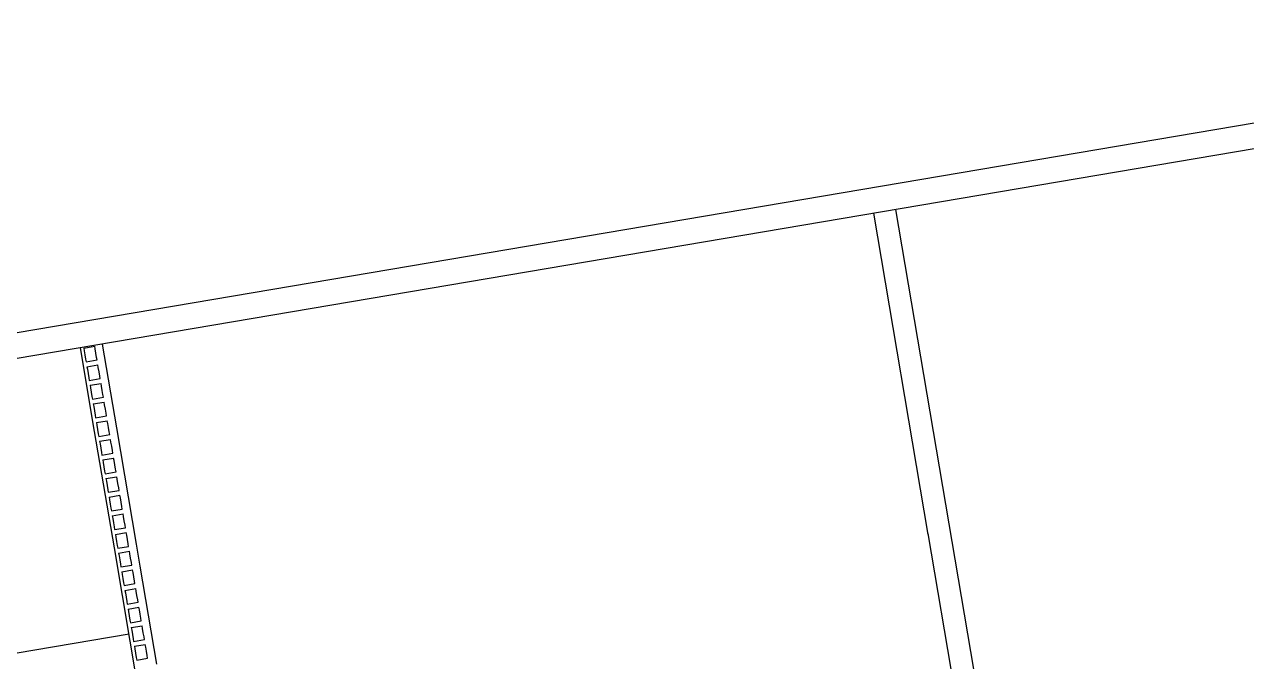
# Model space of a CAD drawing. Header units: inches. Extents: x -6210 to 141093, y -2740 to 21225.
# Drawn here: x 99190.6 to 99687.2, y 7091.7 to 7350.7 of the extents above; entities that cross this region are included whole.
import ezdxf

# ---------------------------------------------------------------- set-up
doc = ezdxf.new("R2010")
doc.units = ezdxf.units.IN
doc.header["$LTSCALE"] = 100
doc.header["$MEASUREMENT"] = 0
doc.layers.add('car area', color=53, linetype='Continuous')

msp = doc.modelspace()

# ---------------------------------------------------------------- linework, layer by layer
at = {"layer": 'car area'}
for p, q in [((99926.87027, 7350.7335), (99160.32913, 7220.653)), ((99902.7591, 7336.23399), (99161.85149, 7210.50345)), ((99557.85365, 7143.31302), (99535.6861, 7273.94244)), ((99544.55924, 7275.44819), (99596.76435, 6967.81284)), ((99219.07282, 7185.18663), (99213.29516, 7219.23334)), ((99214.66438, 7219.14648), (99219.10095, 7219.89936)), ((99214.66438, 7219.14648), (99214.84529, 7218.08041)), ((99214.84529, 7218.08041), (99215.14016, 7216.34281)), ((99215.14016, 7216.34281), (99215.43502, 7214.60521)), ((99219.28186, 7218.83329), (99219.10095, 7219.89936)), ((99219.57673, 7217.09569), (99219.28186, 7218.83329)), ((99219.8716, 7215.35809), (99219.57673, 7217.09569)), ((99222.16831, 7220.73909), (99227.94597, 7186.69238)), ((99215.43502, 7214.60521), (99215.61593, 7213.53914)), ((99215.61593, 7213.53914), (99220.05251, 7214.29202)), ((99215.95055, 7211.56733), (99220.38712, 7212.32021)), ((99215.95055, 7211.56733), (99216.13146, 7210.50127)), ((99220.05251, 7214.29202), (99219.8716, 7215.35809)), ((99220.56803, 7211.25414), (99220.38712, 7212.32021)), ((99220.86289, 7209.51654), (99220.56803, 7211.25414)), ((99216.13146, 7210.50127), (99216.42632, 7208.76367)), ((99216.42632, 7208.76367), (99216.72119, 7207.02607)), ((99216.72119, 7207.02607), (99216.9021, 7205.96)), ((99216.9021, 7205.96), (99221.33867, 7206.71288)), ((99221.15776, 7207.77894), (99220.86289, 7209.51654)), ((99221.33867, 7206.71288), (99221.15776, 7207.77894)), ((99217.23671, 7203.98819), (99221.67328, 7204.74107)), ((99217.23671, 7203.98819), (99217.41762, 7202.92212)), ((99217.41762, 7202.92212), (99217.71249, 7201.18452)), ((99217.71249, 7201.18452), (99218.00736, 7199.44692)), ((99221.85419, 7203.675), (99221.67328, 7204.74107)), ((99222.14906, 7201.9374), (99221.85419, 7203.675)), ((99222.44393, 7200.1998), (99222.14906, 7201.9374)), ((99218.00736, 7199.44692), (99218.18826, 7198.38086)), ((99218.18826, 7198.38086), (99222.62484, 7199.13373)), ((99218.52288, 7196.40905), (99222.95945, 7197.16192)), ((99218.52288, 7196.40905), (99218.70379, 7195.34298)), ((99222.62484, 7199.13373), (99222.44393, 7200.1998)), ((99223.14036, 7196.09586), (99222.95945, 7197.16192)), ((99218.70379, 7195.34298), (99218.99865, 7193.60538)), ((99218.99865, 7193.60538), (99219.29352, 7191.86778)), ((99219.29352, 7191.86778), (99219.47443, 7190.80171)), ((99219.47443, 7190.80171), (99223.911, 7191.55459)), ((99223.43523, 7194.35826), (99223.14036, 7196.09586)), ((99223.73009, 7192.62066), (99223.43523, 7194.35826)), ((99223.911, 7191.55459), (99223.73009, 7192.62066)), ((99219.80904, 7188.8299), (99224.24562, 7189.58278)), ((99219.80904, 7188.8299), (99219.98995, 7187.76383)), ((99219.98995, 7187.76383), (99220.28482, 7186.02623)), ((99224.42652, 7188.51671), (99224.24562, 7189.58278)), ((99224.72139, 7186.77911), (99224.42652, 7188.51671)), ((99225.01626, 7185.04151), (99224.72139, 7186.77911)), ((99227.94597, 7186.69238), (99235.97666, 7139.36894)), ((99227.10352, 7137.86319), (99219.07282, 7185.18663)), ((99220.28482, 7186.02623), (99220.57969, 7184.28863)), ((99220.57969, 7184.28863), (99220.7606, 7183.22257)), ((99220.7606, 7183.22257), (99225.19717, 7183.97544)), ((99221.09521, 7181.25076), (99225.53178, 7182.00363)), ((99225.19717, 7183.97544), (99225.01626, 7185.04151)), ((99225.71269, 7180.93757), (99225.53178, 7182.00363)), ((99221.09521, 7181.25076), (99221.27612, 7180.18469)), ((99221.27612, 7180.18469), (99221.57099, 7178.44709)), ((99221.57099, 7178.44709), (99221.86585, 7176.70949)), ((99221.86585, 7176.70949), (99222.04676, 7175.64342)), ((99222.04676, 7175.64342), (99226.48333, 7176.3963)), ((99226.00756, 7179.19997), (99225.71269, 7180.93757)), ((99226.30242, 7177.46237), (99226.00756, 7179.19997)), ((99226.48333, 7176.3963), (99226.30242, 7177.46237)), ((99222.38137, 7173.67161), (99226.81795, 7174.42449)), ((99222.38137, 7173.67161), (99222.56228, 7172.60554)), ((99222.56228, 7172.60554), (99222.85715, 7170.86794)), ((99226.99886, 7173.35842), (99226.81795, 7174.42449)), ((99227.29372, 7171.62082), (99226.99886, 7173.35842)), ((99227.58859, 7169.88322), (99227.29372, 7171.62082)), ((99222.85715, 7170.86794), (99223.15202, 7169.13034)), ((99223.15202, 7169.13034), (99223.33293, 7168.06428)), ((99223.33293, 7168.06428), (99227.7695, 7168.81715)), ((99223.66754, 7166.09247), (99228.10411, 7166.84534)), ((99227.7695, 7168.81715), (99227.58859, 7169.88322)), ((99228.28502, 7165.77928), (99228.10411, 7166.84534)), ((99223.66754, 7166.09247), (99223.84845, 7165.0264)), ((99223.84845, 7165.0264), (99224.14332, 7163.2888)), ((99224.14332, 7163.2888), (99224.43818, 7161.5512)), ((99224.43818, 7161.5512), (99224.61909, 7160.48513)), ((99228.57989, 7164.04168), (99228.28502, 7165.77928)), ((99228.87476, 7162.30408), (99228.57989, 7164.04168)), ((99229.05567, 7161.23801), (99228.87476, 7162.30408)), ((99224.61909, 7160.48513), (99229.05567, 7161.23801)), ((99224.95371, 7158.51332), (99229.39028, 7159.2662)), ((99224.95371, 7158.51332), (99225.13462, 7157.44725)), ((99225.13462, 7157.44725), (99225.42948, 7155.70965)), ((99229.57119, 7158.20013), (99229.39028, 7159.2662)), ((99229.86605, 7156.46253), (99229.57119, 7158.20013)), ((99225.42948, 7155.70965), (99225.72435, 7153.97205)), ((99225.72435, 7153.97205), (99225.90526, 7152.90599)), ((99225.90526, 7152.90599), (99230.34183, 7153.65886)), ((99226.23987, 7150.93418), (99230.67644, 7151.68705)), ((99230.16092, 7154.72493), (99229.86605, 7156.46253)), ((99230.34183, 7153.65886), (99230.16092, 7154.72493)), ((99230.85735, 7150.62099), (99230.67644, 7151.68705)), ((99226.23987, 7150.93418), (99226.42078, 7149.86811)), ((99226.42078, 7149.86811), (99226.71565, 7148.13051)), ((99226.71565, 7148.13051), (99227.01052, 7146.39291)), ((99231.15222, 7148.88339), (99230.85735, 7150.62099)), ((99231.44709, 7147.14579), (99231.15222, 7148.88339)), ((99231.628, 7146.07972), (99231.44709, 7147.14579)), ((99227.01052, 7146.39291), (99227.19142, 7145.32684)), ((99227.19142, 7145.32684), (99231.628, 7146.07972)), ((99227.52604, 7143.35503), (99231.96261, 7144.10791)), ((99227.52604, 7143.35503), (99227.70695, 7142.28897)), ((99227.70695, 7142.28897), (99228.00181, 7140.55137)), ((99232.14352, 7143.04184), (99231.96261, 7144.10791)), ((99232.43839, 7141.30424), (99232.14352, 7143.04184)), ((99581.86818, 7001.79967), (99557.77623, 7143.76925)), ((99260.983, 6938.21742), (99227.10352, 7137.86319)), ((99228.00181, 7140.55137), (99228.29668, 7138.81377)), ((99228.29668, 7138.81377), (99228.47759, 7137.7477)), ((99228.47759, 7137.7477), (99232.91416, 7138.50058)), ((99232.73325, 7139.56664), (99232.43839, 7141.30424)), ((99232.91416, 7138.50058), (99232.73325, 7139.56664)), ((99235.97666, 7139.36894), (99237.48242, 7130.4958)), ((99228.8122, 7135.77589), (99233.24878, 7136.52877)), ((99228.8122, 7135.77589), (99228.99311, 7134.70982)), ((99228.99311, 7134.70982), (99229.28798, 7132.97222)), ((99229.28798, 7132.97222), (99229.58285, 7131.23462)), ((99233.42968, 7135.4627), (99233.24878, 7136.52877)), ((99233.72455, 7133.7251), (99233.42968, 7135.4627)), ((99234.01942, 7131.9875), (99233.72455, 7133.7251)), ((99234.20033, 7130.92143), (99234.01942, 7131.9875)), ((99229.58285, 7131.23462), (99229.76376, 7130.16855)), ((99229.76376, 7130.16855), (99234.20033, 7130.92143)), ((99230.09837, 7128.19674), (99234.53494, 7128.94962)), ((99230.09837, 7128.19674), (99230.27928, 7127.13068)), ((99230.27928, 7127.13068), (99230.57415, 7125.39308)), ((99234.71585, 7127.88355), (99234.53494, 7128.94962)), ((99235.01072, 7126.14595), (99234.71585, 7127.88355)), ((99237.48242, 7130.4958), (99244.25831, 7090.56664)), ((99230.57415, 7125.39308), (99230.86901, 7123.65548)), ((99230.86901, 7123.65548), (99231.04992, 7122.58941)), ((99231.04992, 7122.58941), (99235.48649, 7123.34229)), ((99235.30559, 7124.40835), (99235.01072, 7126.14595)), ((99235.48649, 7123.34229), (99235.30559, 7124.40835)), ((99231.38453, 7120.6176), (99235.82111, 7121.37048)), ((99231.38453, 7120.6176), (99231.56544, 7119.55153)), ((99231.56544, 7119.55153), (99231.86031, 7117.81393)), ((99231.86031, 7117.81393), (99232.15518, 7116.07633)), ((99236.00202, 7120.30441), (99235.82111, 7121.37048)), ((99236.29688, 7118.56681), (99236.00202, 7120.30441)), ((99236.59175, 7116.82921), (99236.29688, 7118.56681)), ((99236.77266, 7115.76314), (99236.59175, 7116.82921)), ((99232.15518, 7116.07633), (99232.33609, 7115.01026)), ((99232.33609, 7115.01026), (99236.77266, 7115.76314)), ((99232.6707, 7113.03845), (99237.10727, 7113.79133)), ((99232.6707, 7113.03845), (99232.85161, 7111.97239)), ((99232.85161, 7111.97239), (99233.14648, 7110.23479)), ((99237.28818, 7112.72526), (99237.10727, 7113.79133)), ((99237.58305, 7110.98766), (99237.28818, 7112.72526)), ((99233.14648, 7110.23479), (99233.44134, 7108.49719)), ((99233.44134, 7108.49719), (99233.62225, 7107.43112)), ((99233.62225, 7107.43112), (99238.05883, 7108.184)), ((99237.87792, 7109.25006), (99237.58305, 7110.98766)), ((99238.05883, 7108.184), (99237.87792, 7109.25006)), ((99233.0569, 7102.78095), (99173.9026, 7092.74258)), ((99233.95687, 7105.45931), (99238.39344, 7106.21219)), ((99233.95687, 7105.45931), (99234.13778, 7104.39324)), ((99234.13778, 7104.39324), (99234.43264, 7102.65564)), ((99234.43264, 7102.65564), (99234.72751, 7100.91804)), ((99238.57435, 7105.14612), (99238.39344, 7106.21219)), ((99238.86922, 7103.40852), (99238.57435, 7105.14612)), ((99239.16408, 7101.67092), (99238.86922, 7103.40852)), ((99234.72751, 7100.91804), (99234.90842, 7099.85197)), ((99234.90842, 7099.85197), (99239.34499, 7100.60485)), ((99235.24303, 7097.88016), (99239.6796, 7098.63304)), ((99235.24303, 7097.88016), (99235.42394, 7096.8141)), ((99239.34499, 7100.60485), (99239.16408, 7101.67092)), ((99239.86051, 7097.56697), (99239.6796, 7098.63304)), ((99240.15538, 7095.82937), (99239.86051, 7097.56697)), ((99235.42394, 7096.8141), (99235.71881, 7095.0765)), ((99235.71881, 7095.0765), (99236.01368, 7093.3389)), ((99236.01368, 7093.3389), (99236.19459, 7092.27283)), ((99236.19459, 7092.27283), (99240.63116, 7093.02571)), ((99240.45025, 7094.09177), (99240.15538, 7095.82937)), ((99240.63116, 7093.02571), (99240.45025, 7094.09177))]:
    msp.add_line(p, q, dxfattribs=at)

doc.saveas('drawing.dxf')
